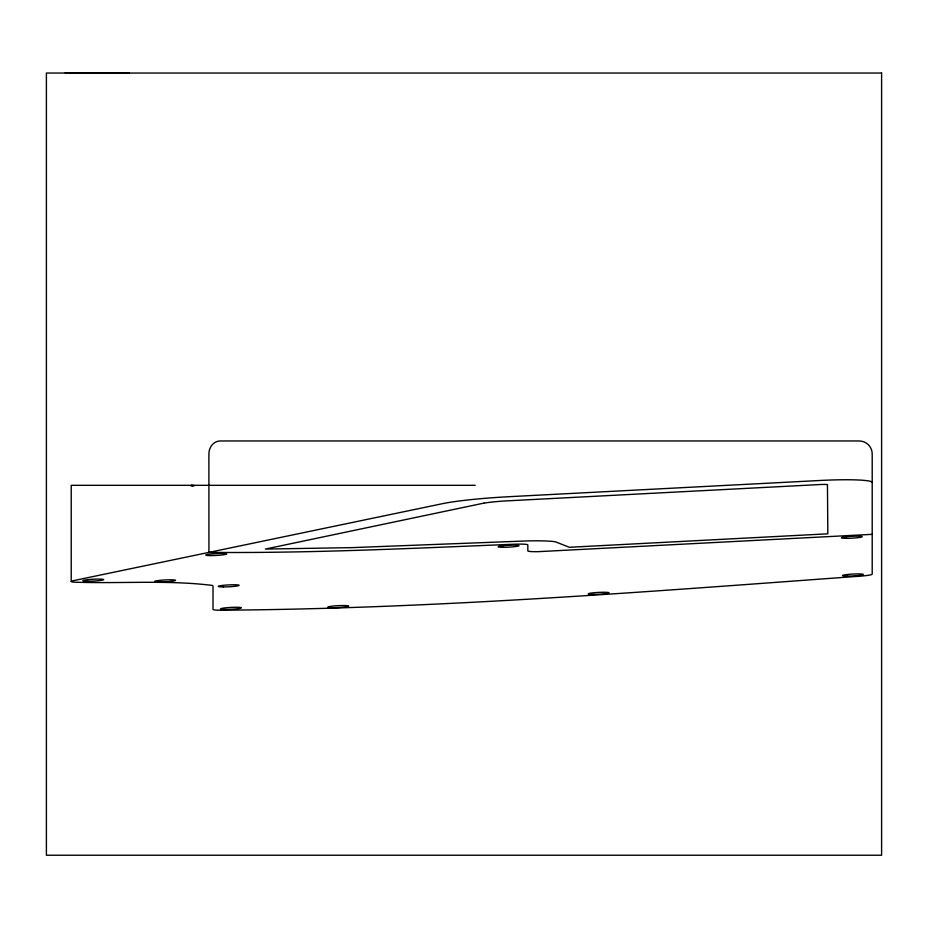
<?xml version="1.0" encoding="UTF-8"?>
<svg xmlns="http://www.w3.org/2000/svg" width="928" height="928" viewBox="0 0 928 928"><rect width="100%" height="100%" fill="white"/><g stroke="black" fill="none" stroke-linecap="round" stroke-linejoin="round"><path stroke-width="1.39" d="M190.913 485.936L194.532 485.576L191.377 485.321L192.78 485.75M483.94 503.115L265.362 549.063L351.689 547.636L527.939 540.896A46.783 4.199 -3 0 1 555.292 541.766L569.363 547.288L827.834 533.82L827.451 484.66A7.61 0.684 -3 0 0 821.709 484.451L503.962 501.027A34.034 3.062 -3 0 0 483.94 503.115M872.204 534.342L538.31 551.661A15.648 1.404 -3 0 1 527.835 550.872L527.823 544.91A15.637 1.404 -3 0 0 514.541 544.214C412.716 548.286 310.88 553.332 208.939 552.38L208.893 454.012A13.05 11.333 -90 0 1 220.226 440.962L859.154 440.962A13.05 13.05 0 0 1 872.204 454.012L872.204 574.165A15.811 1.415 -3 0 1 860.616 576.137C647.767 591.646 434.733 608.71 221.2 610.218M65.18 72.778L129.108 72.778M475.182 485.321L71.224 485.321L71.224 581.45M872.169 482.49A52.072 4.675 -3 0 0 820.004 480.484L510.052 496.642A78.81 7.076 -3 0 0 442.273 503.718L73.242 580.696A15.393 1.38 -3 0 0 71.607 581.775L72.918 582.03A15.799 1.415 -3 0 0 79.112 582.297C123.424 583.573 168.316 580 212.361 585.417L213.011 586.113L213.011 609.406A15.672 1.404 -3 0 0 221.2 610.218M881.6 73.045L46.4 73.045L46.4 855.222L881.6 855.222L881.6 73.045M503.231 547.3A10.463 0.94 -3 0 0 518.984 545.687A10.463 0.94 -3 0 0 503.382 545.664A10.463 0.94 -3 0 0 503.231 547.3M159.813 581.972A10.475 0.94 -3 0 0 175.566 580.36A10.475 0.94 -3 0 0 159.964 580.336A10.475 0.94 -3 0 0 159.813 581.972M87.928 581.253A10.475 0.94 -3 0 0 103.692 579.64A10.475 0.94 -3 0 0 88.079 579.617A10.475 0.94 -3 0 0 87.928 581.253M210.865 555.582A10.475 0.94 -3 0 0 226.629 553.97A10.475 0.94 -3 0 0 211.027 553.946A10.475 0.94 -3 0 0 210.865 555.582M847.566 576.091A10.463 0.94 -3 0 0 863.318 574.478A10.463 0.94 -3 0 0 847.716 574.455A10.463 0.94 -3 0 0 847.566 576.091M223.37 586.937A10.475 0.94 -3 0 0 239.134 585.324A10.475 0.94 -3 0 0 223.52 585.301A10.475 0.94 -3 0 0 223.37 586.937M593.317 594.43A10.463 0.94 -3 0 0 609.07 592.818A10.463 0.94 -3 0 0 593.456 592.795A10.463 0.94 -3 0 0 593.317 594.43M225.643 609.429A10.475 0.94 -3 0 0 241.408 607.817A10.475 0.94 -3 0 0 225.806 607.794A10.475 0.94 -3 0 0 225.643 609.429M332.932 607.701A10.463 0.94 -3 0 0 348.684 606.088A10.463 0.94 -3 0 0 333.082 606.065A10.463 0.94 -3 0 0 332.932 607.701M846.522 538.31A10.463 0.94 -3 0 0 862.274 536.697A10.463 0.94 -3 0 0 846.672 536.674A10.463 0.94 -3 0 0 846.522 538.31"/></g></svg>
